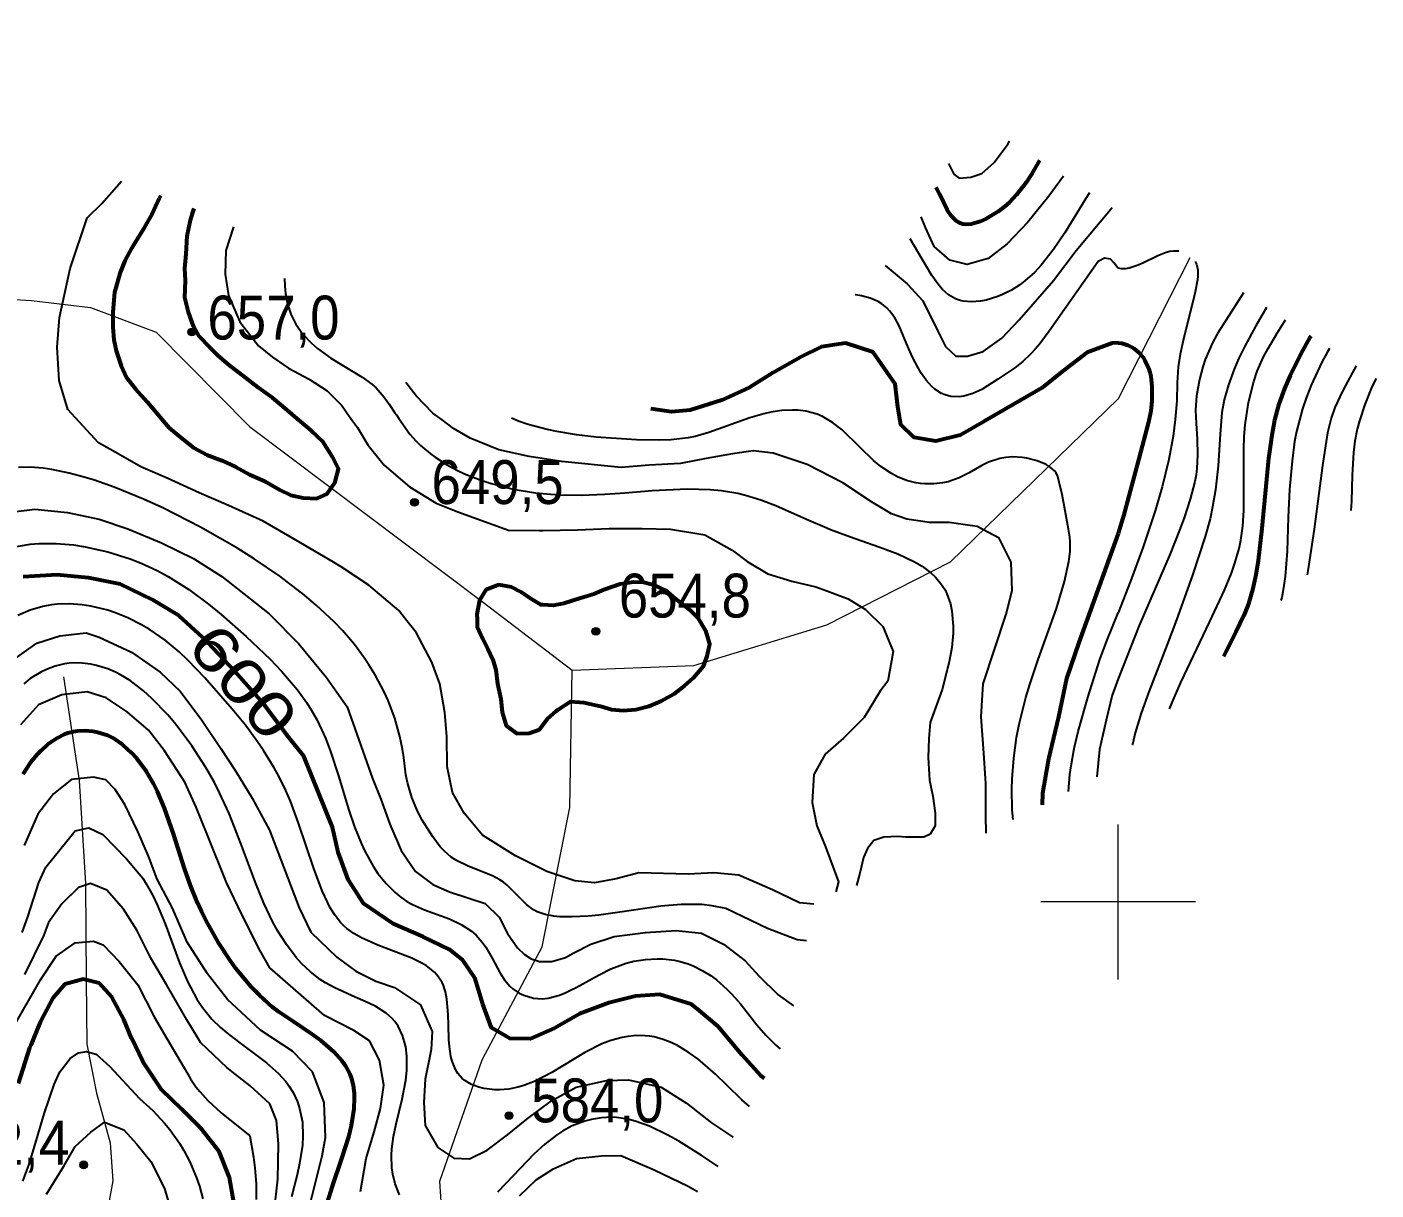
# Model space of a CAD drawing. Header units: metres. Extents: x 545098 to 555652, y 1854398 to 1862642.
# Drawn here: x 553577 to 554100, y 1858888 to 1859339 of the extents above; entities that cross this region are included whole.
import ezdxf
from ezdxf.enums import TextEntityAlignment as Align

# ---------------------------------------------------------------- set-up
doc = ezdxf.new("R2010")
doc.units = ezdxf.units.M
doc.header["$LTSCALE"] = 6.8
for name, color, linetype, lineweight in [('1', 7, 'Continuous', 25), ('2', 7, 'Continuous', 53), ('34', 7, 'Continuous', 13), ('44', 7, 'Continuous', 13), ('5', 7, 'Continuous', 13), ('52', 7, 'Continuous', 13), ('60', 7, 'Continuous', 13)]:
    doc.layers.add(name, color=color, linetype=linetype, lineweight=lineweight)
doc.layers.add('4', color=7, linetype='Continuous')

msp = doc.modelspace()

# ---------------------------------------------------------------- hatches: boundary and pattern name
at = {"layer": '5'}
for points in [[(553642.52, 1859220.97, 1), (553639.52, 1859220.97, 1)], [(553728.8, 1859154.93, 1), (553725.8, 1859154.93, 1)], [(553799.09, 1859104.91, 1), (553796.09, 1859104.91, 1)], [(553765.42, 1858917.15, 1), (553762.42, 1858917.15, 1)], [(553600.58, 1858898.09, 1), (553597.58, 1858898.09, 1)]]:
    msp.add_hatch(color=256, dxfattribs=at).paths.add_polyline_path(points)

# ---------------------------------------------------------------- linework, layer by layer
at = {"layer": '1'}
for points in [[(553934.26, 1859286.33), (553936.36, 1859282.21), (553938.42, 1859280.57), (553942.95, 1859280.93), (553947.18, 1859282.4), (553951.99, 1859286.63), (553957.2, 1859293.76), (553957.95, 1859294.96)], [(553882.06, 1858999.14), (553876.46, 1858999.65), (553866, 1859004.71), (553852.94, 1859010.37), (553843.3, 1859011.29), (553833.4, 1859010.8), (553814.19, 1859011.26), (553805.48, 1859008.94), (553797.01, 1859007.47), (553789.42, 1859008.22), (553778.56, 1859011.85), (553766.43, 1859017.95), (553753.69, 1859025.85), (553746.58, 1859034.4), (553741.98, 1859042.43), (553740, 1859052.48), (553739.78, 1859064.2), (553739.11, 1859073.5), (553737.08, 1859084.6), (553734.07, 1859092.98), (553727.93, 1859104.42), (553723.79, 1859109.69), (553721.24, 1859112.94), (553709.65, 1859122.85), (553698.83, 1859129.91), (553695.97, 1859131.78), (553683.12, 1859139.18), (553668.61, 1859147.61), (553655.17, 1859153.71), (553643.84, 1859158.6), (553631.43, 1859164.33), (553621.3, 1859168.7), (553612.4, 1859173.71), (553604.79, 1859177.96), (553592.9, 1859190.87), (553589.64, 1859202.2), (553588.79, 1859215.1), (553589.74, 1859226.59), (553593.87, 1859245.53), (553600.47, 1859265.29), (553606.11, 1859270.76), (553613.78, 1859279.39)], [(553978.82, 1859281.42), (553973.08, 1859273.58), (553964.95, 1859263.51), (553957.03, 1859255.17), (553949.61, 1859249.49), (553941.49, 1859247.16), (553934.77, 1859248.83), (553928.69, 1859254.08), (553925.31, 1859261.43), (553923.72, 1859265.63)], [(553988.95, 1859274.86), (553987.46, 1859272.7), (553979.32, 1859259.37), (553974.97, 1859252.89), (553970.2, 1859246.86), (553967.59, 1859244.09), (553963.85, 1859240.74), (553961.84, 1859239.23), (553958.65, 1859237.18), (553955.22, 1859235.44), (553953.41, 1859234.7), (553948.9, 1859233.32), (553946.6, 1859232.88), (553943.19, 1859232.61), (553939.93, 1859232.9), (553938.41, 1859233.28), (553936.97, 1859233.82), (553934.32, 1859235.38), (553931.95, 1859237.47), (553930.49, 1859239.11), (553927.79, 1859242.85), (553924.07, 1859249.17), (553919.38, 1859257.11)], [(553909.74, 1859246.74), (553918.19, 1859239.6), (553924.28, 1859233.08), (553930.28, 1859220.99), (553933.14, 1859215.37), (553937.16, 1859211.59), (553941.66, 1859211.54), (553947.64, 1859213.38), (553954.95, 1859218.55), (553961.63, 1859225.69), (553974.94, 1859240.97), (553983.77, 1859252.54), (553997.67, 1859269.2)], [(553657.15, 1859261.8), (553654.14, 1859252.6), (553653.98, 1859243.37), (553655.19, 1859235.11), (553659.64, 1859224.86), (553666.82, 1859215.66), (553672.23, 1859211.23), (553678.51, 1859206.99), (553686.52, 1859202.7), (553693.41, 1859198.11)], [(554000, 1859245.81), (554001.11, 1859245.61), (554002.95, 1859245.63), (554004.21, 1859245.84), (554007.39, 1859246.86), (554009.28, 1859247.67), (554015.32, 1859250.66), (554018.58, 1859251.95), (554020.08, 1859252.29), (554021.61, 1859252.46), (554023.52, 1859252.45)], [(554000, 1859245.81), (553999.9, 1859245.84), (553998.43, 1859247.59), (553997.06, 1859249.17), (553994.71, 1859249.6), (553992.29, 1859248.28), (553973.23, 1859221.24), (553969.6, 1859216.39), (553967.82, 1859214.26), (553966.22, 1859212.52), (553963.05, 1859209.55), (553959.91, 1859207.08), (553953.41, 1859202.69), (553947.11, 1859198.71), (553943.74, 1859197.09), (553940.23, 1859196.03), (553938.41, 1859195.79), (553935.11, 1859195.95), (553932.9, 1859196.55), (553931.52, 1859197.17), (553928.96, 1859198.84), (553927.77, 1859199.88), (553925.59, 1859202.28), (553923.63, 1859205.04), (553922.45, 1859207.02), (553920.33, 1859211.18), (553918.03, 1859216.56), (553915.08, 1859223.39), (553913.4, 1859226.45), (553911.44, 1859229.16), (553910.31, 1859230.36), (553908.41, 1859231.93), (553907.03, 1859232.78), (553903.95, 1859234.12), (553900.57, 1859235.01), (553898.21, 1859235.37), (553898.08, 1859235.38)], [(554029.84, 1859248.35), (554030.38, 1859247.29), (554030.84, 1859245.13), (554030.88, 1859242.67), (554030.74, 1859241.17), (554029.84, 1859236.52), (554028.77, 1859232.16), (554025.42, 1859218.87), (554023.98, 1859212.35), (554023.2, 1859207.44), (554022.91, 1859201.2), (554022.7, 1859194.24), (554022.16, 1859186.98), (554021.34, 1859180.64), (554019.6, 1859171.51), (554017.05, 1859160.88), (554014.34, 1859151.58), (554009.6, 1859137.34), (554004.84, 1859124.43), (554000, 1859112.04)], [(553676.98, 1859241.69), (553677.05, 1859238.68), (553677.35, 1859235.91), (553678.15, 1859231.83), (553679.41, 1859227.93), (553680.23, 1859226.07), (553681.35, 1859224.02), (553684.06, 1859220.19), (553687.31, 1859216.72), (553689.72, 1859214.6), (553694.94, 1859210.79), (553707.04, 1859203.49), (553710.71, 1859200.78), (553712.39, 1859199.26), (553715.59, 1859195.64), (553717.52, 1859193), (553719.7, 1859189.69), (553720.27, 1859188.83), (553721.18, 1859187.45), (553725.52, 1859181.36), (553727.93, 1859178.65), (553729.65, 1859176.95), (553733.34, 1859173.82), (553735.3, 1859172.38), (553739.41, 1859169.74), (553743.72, 1859167.41), (553746.68, 1859166.02), (553752.75, 1859163.6), (553756.97, 1859162.22), (553765.51, 1859160.04), (553774.18, 1859158.61), (553780.03, 1859158.04), (553783.95, 1859157.81), (553791.86, 1859157.7), (553801.05, 1859158.07), (553808.83, 1859158.67), (553819.45, 1859159.48), (553833.04, 1859160.13), (553841.89, 1859159.9), (553846.22, 1859159.5), (553852.6, 1859158.44), (553855.61, 1859157.71), (553861.53, 1859155.88), (553867.4, 1859153.64), (553879.26, 1859148.45), (553887.09, 1859145.06), (553888.55, 1859144.43), (553893.41, 1859142.53), (553898.12, 1859140.85), (553907.69, 1859137.59), (553914.64, 1859134.96), (553921.06, 1859131.91), (553923.99, 1859130.16), (553927.51, 1859127.52), (553929.08, 1859126.05), (553931.17, 1859123.64), (553932.91, 1859120.95), (553933.64, 1859119.49), (553935.01, 1859115.56), (553935.61, 1859112.75), (553936.12, 1859106.96), (553936.07, 1859104.15), (553935.5, 1859098.6)], [(554048.62, 1859236.17), (554045.83, 1859231.87), (554038.51, 1859220.35), (554036.56, 1859216.77), (554033.71, 1859210.31), (554032.77, 1859207.49), (554031.5, 1859202.53), (554030.33, 1859196.24), (554029.98, 1859190.6), (554030.23, 1859185.53), (554030.69, 1859179.54), (554030.74, 1859173.24), (554030.51, 1859168.2), (554030.24, 1859165.58), (554029.78, 1859162.97), (554027.95, 1859156.15), (554025.61, 1859148.92), (554023.84, 1859144.08), (554020.12, 1859134.91), (554008.1, 1859107.13), (554000, 1859086.5)], [(554057.49, 1859230.42), (554053.4, 1859223.39), (554049.11, 1859215.49), (554046.79, 1859210.83), (554044.94, 1859206.61), (554042.72, 1859200.53), (554041.08, 1859194.68), (554040.21, 1859189.7), (554039.48, 1859181.34), (554038.74, 1859169.13), (554037.75, 1859159.79), (554036.62, 1859153.18), (554035.6, 1859148.59), (554033.7, 1859141.73), (554028.8, 1859126.71), (554022.64, 1859109.43), (554019.02, 1859099.81), (554011.84, 1859081.46), (554008.87, 1859073.16), (554006.63, 1859065.62), (554005.53, 1859060.99), (554005.5, 1859060.8)], [(554019.96, 1859074.89), (554021.65, 1859079.09), (554024.33, 1859085.09), (554035.35, 1859108.44), (554041.28, 1859120.85), (554043.99, 1859127.51), (554045.28, 1859131.29), (554046.88, 1859136.99), (554047.55, 1859140.22), (554048.3, 1859145.65), (554048.7, 1859151.82), (554048.77, 1859164.63), (554048.68, 1859175.57), (554048.81, 1859180.4), (554049.17, 1859185), (554050.5, 1859193.66), (554052.54, 1859201.76), (554053.92, 1859205.73), (554056.37, 1859211.31), (554058.09, 1859214.57), (554061.61, 1859220.55), (554064.85, 1859225.65)], [(554081.9, 1859214.59), (554081.12, 1859213.31), (554078.95, 1859209.26), (554074.81, 1859200.37), (554072.98, 1859195.72), (554071.42, 1859191.12), (554069.12, 1859182.42), (554068.37, 1859178.48), (554067.38, 1859171.03), (554066.35, 1859159.88), (554065.88, 1859149.15), (554065.51, 1859136.03), (554064.69, 1859126.2), (554064.09, 1859121.75), (554063.39, 1859117.99), (554063.1, 1859116.93)], [(554092.29, 1859207.86), (554090.78, 1859205.32), (554086.89, 1859198.02), (554083.99, 1859191.72), (554082.53, 1859187.62), (554081.18, 1859181.93), (554079.19, 1859169.19), (554075.93, 1859144.54), (554073.52, 1859128.42), (554073.2, 1859126.77)], [(553948.86, 1859026.62), (553948.77, 1859033.57), (553948.73, 1859045.88), (553948.01, 1859057.7), (553946.87, 1859071.76), (553947.67, 1859084.57), (553956.6, 1859111.55), (553958.89, 1859120.7), (553958.58, 1859131.76), (553953.92, 1859141), (553945.4, 1859145.56), (553934.46, 1859147.06), (553926.87, 1859147.08), (553918.15, 1859148.43), (553912.13, 1859150.42), (553904.41, 1859155.07), (553893.28, 1859162.43), (553879.49, 1859169.55), (553866.34, 1859173.98), (553858.56, 1859174.87), (553850.54, 1859173.78), (553840.4, 1859171.87), (553830.34, 1859170.05), (553818.26, 1859169.38), (553807.44, 1859168.45), (553784.33, 1859170.82), (553771.8, 1859172.71), (553759.99, 1859175.34), (553748.88, 1859179.76), (553742.4, 1859183.57), (553738.05, 1859186.89), (553734.44, 1859189.53), (553734.29, 1859189.69), (553727.95, 1859196.27), (553723.9, 1859201.33)], [(554099.94, 1859202.9), (554099.49, 1859202.06), (554098.05, 1859199.03), (554095.58, 1859192.88), (554093.52, 1859186.52), (554092.68, 1859183.34), (554091.72, 1859178.7), (554091.16, 1859174.29), (554090.75, 1859165.41), (554090.39, 1859155.35), (554090.15, 1859151.72)], [(553693.41, 1859198.11), (553699.13, 1859192.42), (553701.08, 1859189.69), (553703.32, 1859186.55), (553705.16, 1859183.98), (553709.2, 1859177.27), (553715.59, 1859169.29), (553725.37, 1859160.96), (553735.72, 1859154.66), (553744.11, 1859151.23), (553763.78, 1859144.13), (553775.69, 1859144.05), (553777.09, 1859144.07), (553790.51, 1859144.3), (553802.69, 1859144.74), (553808.83, 1859144.78), (553815.48, 1859144.83), (553826.52, 1859144.57), (553839.76, 1859142.27), (553850.47, 1859136.42), (553856.29, 1859131.95), (553864.18, 1859127.16), (553873.56, 1859124.42), (553882.87, 1859122.15), (553887.09, 1859120.58), (553895.4, 1859117.49), (553902.08, 1859113.37), (553908.8, 1859106.73), (553912.77, 1859097.16), (553910.77, 1859085.59), (553907.71, 1859081.73), (553901.55, 1859071.55), (553893.52, 1859063.45), (553886.48, 1859057.33), (553882.01, 1859049.47), (553881.4, 1859038.55), (553883.18, 1859029.54), (553886.65, 1859021.38), (553891.66, 1859007.77), (553890.56, 1859003.87)], [(553968.63, 1859171.08), (553964.63, 1859172.08), (553962.78, 1859172.34), (553959.11, 1859172.52), (553956.49, 1859172.34), (553954.1, 1859171.91), (553949.81, 1859170.44), (553947.21, 1859169.16), (553942.24, 1859166.32), (553938.41, 1859164.38), (553934.16, 1859162.94), (553931.94, 1859162.46), (553928.53, 1859162.05), (553925.11, 1859162.05), (553923.41, 1859162.2), (553921.56, 1859162.5), (553917.94, 1859163.46), (553914.46, 1859164.88), (553912.23, 1859166.05), (553908.01, 1859168.85), (553905.19, 1859171.17), (553899.91, 1859176.27), (553893.01, 1859183.02), (553889.36, 1859185.93), (553885.42, 1859188.26), (553883.31, 1859189.15), (553878.93, 1859190.27), (553875.86, 1859190.62), (553873.78, 1859190.68), (553869.62, 1859190.47), (553865.42, 1859189.84), (553862.67, 1859189.23), (553857.28, 1859187.66), (553841.43, 1859182.01), (553836.11, 1859180.5), (553833.41, 1859179.93), (553826.83, 1859179.14), (553822.37, 1859178.98), (553813.34, 1859179.18), (553797.77, 1859180.18), (553790.05, 1859181.07), (553782.45, 1859182.33), (553778.71, 1859183.13), (553771.39, 1859185.12), (553767.82, 1859186.33), (553764.89, 1859187.52)], [(553879.22, 1858984.92), (553875.61, 1858985.3), (553864.16, 1858989.66), (553848, 1858997.5), (553842.7, 1858998.55), (553838.66, 1858998.96), (553835.99, 1858999.08), (553830.67, 1858999.04), (553822.75, 1858998.38), (553806.85, 1858996.02), (553798.76, 1858994.92), (553794.66, 1858994.51), (553788.41, 1858994.19), (553783.68, 1858994.27), (553781.36, 1858994.49), (553778, 1858995.13), (553774.86, 1858996.24), (553773.41, 1858997.01), (553770.67, 1858999.04), (553765.7, 1859004.07), (553763.16, 1859006.54), (553761.8, 1859007.64), (553760.44, 1859008.58), (553757.52, 1859010.18), (553748.13, 1859013.93), (553743.63, 1859016.06), (553741.55, 1859017.4), (553738.89, 1859019.68), (553737.27, 1859021.42), (553734.35, 1859025.19), (553730.23, 1859031.74), (553728.49, 1859035.16), (553726.29, 1859040.54), (553724.62, 1859046.26), (553723.99, 1859049.26), (553723.21, 1859055.99), (553722.67, 1859059.28), (553721.64, 1859064.13), (553719.63, 1859071.21), (553717.06, 1859078.06), (553715.56, 1859081.41), (553712.19, 1859087.82), (553709.66, 1859091.96), (553707.86, 1859094.65), (553703.99, 1859099.84), (553699.38, 1859105.22), (553696.12, 1859108.63), (553689.26, 1859115.1), (553684.69, 1859118.99), (553675.17, 1859126.29), (553665.22, 1859133.04), (553658.4, 1859137.27), (553644.4, 1859145.24), (553629.78, 1859152.76), (553622.33, 1859156.2), (553610.97, 1859160.84), (553603.25, 1859163.5), (553599.34, 1859164.69), (553593.41, 1859166.27), (553586.8, 1859167.67), (553583.46, 1859168.16), (553578.41, 1859168.54), (553573.9, 1859168.44)], [(553959.31, 1859031.94), (553958.99, 1859035.77), (553958.78, 1859043.74), (553958.9, 1859047.74), (553959.54, 1859055.76), (553960.67, 1859063.73), (553961.68, 1859068.98), (553964.23, 1859079.26), (553965.73, 1859084.25), (553969.07, 1859094.03), (553976.08, 1859113.77), (553979.23, 1859124.26), (553980.95, 1859131.98), (553981.41, 1859135.84), (553981.45, 1859139.63), (553981.27, 1859141.48), (553980.77, 1859144.56), (553979.53, 1859151.6), (553978.35, 1859158.03), (553977.14, 1859162.77), (553976.59, 1859164.98), (553975.92, 1859166.31), (553975.29, 1859167.12), (553973.67, 1859168.6), (553972.17, 1859169.55), (553968.63, 1859171.08)], [(553570.73, 1859151.17), (553580.23, 1859152.27), (553592.85, 1859151.05), (553605.06, 1859148.39), (553616.18, 1859144.7), (553629.28, 1859139.29), (553641.66, 1859133.14), (553652.66, 1859126.18), (553658.77, 1859121.35), (553670.98, 1859111.67), (553682.44, 1859100.12), (553693.25, 1859087.02), (553701.18, 1859075.62), (553711.09, 1859047.9), (553714.22, 1859039.86), (553717.79, 1859030.17), (553722.16, 1859019.99), (553727.67, 1859011.82), (553734.46, 1859006.74), (553740.9, 1859003.98), (553748.37, 1859001.42), (553754.71, 1858999.46), (553760.14, 1858994.14), (553763.32, 1858987.82), (553767.28, 1858982.21), (553769.93, 1858979.57), (553772.57, 1858977.98), (553775.74, 1858976.92), (553780.5, 1858976.92), (553785.79, 1858978.51), (553788.84, 1858980.18), (553795.62, 1858983.58), (553804.73, 1858986.59), (553816.78, 1858988.15), (553828.68, 1858988.96), (553838.51, 1858987.9), (553847.08, 1858983.6), (553855.42, 1858977.14), (553860.74, 1858971.32), (553868.27, 1858964.04), (553874.19, 1858959.72)], [(553571.63, 1859137.55), (553578.41, 1859138.67), (553581.75, 1859138.94), (553588.46, 1859138.98), (553595.17, 1859138.41), (553599.62, 1859137.73), (553608.41, 1859135.75), (553617.16, 1859132.99), (553621.42, 1859131.32), (553627.62, 1859128.47), (553631.79, 1859126.23), (553639.81, 1859121.18), (553647.47, 1859115.5), (553652.42, 1859111.45), (553662.07, 1859102.92), (553671.36, 1859094.08), (553675.77, 1859089.49), (553681.92, 1859082.26), (553685.6, 1859077.18), (553687.29, 1859074.55), (553689.62, 1859070.47), (553692.84, 1859063.55), (553694.67, 1859058.76), (553697.88, 1859048.91), (553701.89, 1859035.62), (553704.09, 1859029.1), (553706.61, 1859022.79), (553708.03, 1859019.73), (553711.28, 1859013.87), (553713.15, 1859011.09), (553716.3, 1859007.14), (553719.64, 1859003.76), (553721.45, 1859002.23), (553724.35, 1859000.2), (553726.56, 1858998.97), (553731.2, 1858996.95), (553740.81, 1858993.45), (553745.42, 1858991.27), (553749.39, 1858988.63), (553751.19, 1858987.07), (553753.59, 1858984.43), (553754.99, 1858982.45), (553757.41, 1858978.19), (553760.46, 1858972.43), (553762.21, 1858969.75), (553764.27, 1858967.37), (553765.46, 1858966.31), (553767.9, 1858964.7)], [(553706.74, 1858986.07), (553703.8, 1858987.74), (553701.12, 1858989.67), (553699.9, 1858990.74), (553698.68, 1858991.99), (553696.5, 1858994.74), (553694.64, 1858997.76), (553691.58, 1859004.26), (553688.26, 1859013.01), (553682.41, 1859030.52), (553679.22, 1859039.07), (553677.41, 1859043.25), (553674.8, 1859048.55), (553672.9, 1859052.02), (553668.73, 1859058.77), (553666.5, 1859062.08), (553661.75, 1859068.53), (553656.7, 1859074.81), (553646.03, 1859086.87), (553639.46, 1859093.7), (553636.04, 1859096.95), (553630.64, 1859101.49), (553624.51, 1859105.72), (553621.29, 1859107.61), (553616.27, 1859110.11), (553611.07, 1859112.2), (553608.41, 1859113.08), (553601.82, 1859114.71), (553598.47, 1859115.22), (553593.41, 1859115.56), (553588.9, 1859115.39), (553586.66, 1859115.14), (553583.32, 1859114.53), (553578.41, 1859113.13), (553573.52, 1859111.05)], [(553980.8, 1859042.88), (553981.33, 1859049.41), (553981.79, 1859052.77), (553983.01, 1859059.46), (553984.55, 1859066.11), (553988.24, 1859079.26), (553992.94, 1859094.01), (553995.56, 1859101.27), (554000, 1859112.04)], [(553571.97, 1859093.95), (553580.94, 1859100.29), (553589.82, 1859103.2), (553600.12, 1859104.39), (553605.05, 1859102.68), (553617.64, 1859096.8), (553628.74, 1859089.04), (553636.52, 1859081.7), (553644.84, 1859070.44), (553652.23, 1859059.47), (553657.96, 1859050.84), (553664.33, 1859040.24), (553671.07, 1859027.89), (553682.56, 1858997.74), (553687.17, 1858988.25), (553697.25, 1858978.65), (553704.58, 1858973.14), (553712.36, 1858969.31), (553719.49, 1858966.88), (553726.98, 1858961.92), (553729.66, 1858960.15), (553734.13, 1858949.74), (553733.78, 1858942.85), (553731.46, 1858931.24), (553730.88, 1858922.2), (553731.42, 1858913.3), (553736.4, 1858904.82), (553742.6, 1858900.65), (553748.57, 1858900.44), (553755.45, 1858903.77), (553763.33, 1858909.66), (553770.85, 1858915.83), (553780.38, 1858922.89), (553789.97, 1858928.16), (553801.73, 1858930.83)], [(553935.5, 1859098.6), (553934.46, 1859093.14), (553931.77, 1859082.36), (553927.15, 1859069.61), (553926.6, 1859063.33), (553926.33, 1859055.97), (553926.88, 1859047.24), (553928.24, 1859040.96), (553929.06, 1859034.41), (553929.06, 1859029.5), (553927.15, 1859026.23), (553924.7, 1859025.14), (553917.61, 1859025.14), (553914.61, 1859025.41), (553909.15, 1859025.14), (553905.34, 1859023.77), (553902.88, 1859020.77), (553901.25, 1859017.22), (553899.88, 1859011.22), (553898.66, 1859006.35)], [(553622.29, 1859081.86), (553617.06, 1859085.81), (553613.34, 1859088.06), (553611.41, 1859089.04), (553608.41, 1859090.33), (553604.09, 1859091.69), (553601.87, 1859092.17), (553598.5, 1859092.6), (553595.1, 1859092.66), (553593.41, 1859092.53), (553591.62, 1859092.28), (553588.1, 1859091.44), (553584.69, 1859090.18), (553582.51, 1859089.13), (553578.41, 1859086.57), (553575.92, 1859084.56)], [(554000, 1859086.5), (553997.63, 1859080.15), (553995.36, 1859070.5), (553992.77, 1859059.11), (553991.79, 1859048.48)], [(553706.32, 1858887.69), (553708.59, 1858900.52), (553711.7, 1858910.91), (553714.16, 1858919.92), (553715.39, 1858929.03), (553713.79, 1858938.64), (553709.81, 1858946.17), (553703.73, 1858950.11), (553692.44, 1858955.98), (553671.29, 1858974.48), (553667.32, 1858981.28), (553660.33, 1858995.15), (553654.4, 1859007.59), (553647.14, 1859025.91), (553642.7, 1859036.73), (553638.31, 1859046.5), (553630.46, 1859058.56), (553624.23, 1859066.56), (553615.9, 1859073.75), (553607.76, 1859079.17), (553600.49, 1859081.42), (553590.67, 1859080.28), (553581.58, 1859076.37), (553574.64, 1859068.72)], [(553721.54, 1858886.43), (553719.84, 1858890.69), (553718.91, 1858894.43), (553718.55, 1858896.9), (553718.39, 1858901.81), (553718.54, 1858904.24), (553719.2, 1858909.09), (553720.2, 1858913.93), (553722.56, 1858923.59), (553723.97, 1858930.91), (553724.36, 1858934.6), (553724.36, 1858940.21), (553723.89, 1858943.87), (553723.49, 1858945.66), (553722.69, 1858948.26), (553720.97, 1858951.81), (553719.62, 1858953.68), (553718.59, 1858954.82), (553716.29, 1858956.85), (553712.3, 1858959.44), (553709.37, 1858960.94), (553703.15, 1858963.67), (553696.11, 1858966.82), (553692.78, 1858968.63), (553690.74, 1858969.94), (553686.96, 1858972.86), (553683.54, 1858976.14), (553681.44, 1858978.49), (553677.64, 1858983.49), (553674.37, 1858988.66), (553672.41, 1858992.23), (553668.89, 1858999.59), (553665.77, 1859007.2), (553660.05, 1859022.72), (553655.53, 1859034.26), (553651.79, 1859042.37), (553649.75, 1859046.33), (553646.47, 1859052.15), (553641.03, 1859060.59), (553634.95, 1859068.64), (553631.67, 1859072.52), (553625.56, 1859078.92), (553622.29, 1859081.86)], [(553685.61, 1858877.79), (553691.49, 1858901.63), (553692.8, 1858908.63), (553692.36, 1858922.28), (553687.72, 1858934.14), (553680.02, 1858942.14), (553672.54, 1858947.09), (553667.65, 1858950.33), (553654.79, 1858962.13), (553647.1, 1858972.16), (553639.24, 1858984.38), (553633.54, 1858997.58), (553627.59, 1859008.8), (553624.27, 1859017.71), (553620.06, 1859027.34), (553615.03, 1859037.78), (553611.33, 1859043.6), (553607.63, 1859047.3), (553602.87, 1859048.36), (553594.32, 1859047.43), (553587.37, 1859041.98), (553581.36, 1859034.02), (553576.09, 1859021.83)], [(553575.21, 1858988.12), (553577.44, 1858994.26), (553581.77, 1859007.61), (553584.37, 1859013.45), (553595.74, 1859027.55), (553601.13, 1859028.79), (553606.57, 1859026.14), (553615.71, 1859016.78), (553621.96, 1859009.27), (553623.37, 1859007.08), (553625.9, 1859002.5), (553627.61, 1858998.92), (553630.66, 1858991.53), (553636.26, 1858976.44), (553639.36, 1858969.14), (553643, 1858962.26), (553645.11, 1858959.05), (553648.73, 1858954.58), (553652.1, 1858951.3), (553654.52, 1858949.25), (553657.36, 1858947.09), (553659.64, 1858945.35), (553669.98, 1858937.66), (553674.65, 1858933.45), (553677.39, 1858930.37), (553678.62, 1858928.72), (553680.25, 1858926.09), (553681.92, 1858922.48), (553682.78, 1858919.95), (553683.85, 1858914.69), (553684.09, 1858909.31), (553683.85, 1858905.73), (553682.76, 1858898.61), (553681.84, 1858894.26), (553679.7, 1858885.68)], [(553672.97, 1858879.91), (553674.36, 1858892.55), (553674.65, 1858906.2), (553673.84, 1858915.32), (553671.21, 1858921.79), (553663.64, 1858928.66), (553654.68, 1858935.68), (553644.4, 1858945.51), (553643.44, 1858947.09), (553639.06, 1858954.27), (553631.3, 1858967.72), (553625.11, 1858978.17), (553619.76, 1858989.13), (553614.5, 1858997.25), (553608.02, 1859004.57), (553601.76, 1859007.19), (553597.05, 1859005.66), (553590.69, 1858999.3), (553585.5, 1858992.01), (553583.58, 1858986.81), (553576.1, 1858971.83)], [(553571.66, 1858951.11), (553582.35, 1858969.87), (553588.46, 1858978.98), (553595.85, 1858984.14), (553602.95, 1858984.76), (553606.6, 1858983.34), (553612.87, 1858976.9), (553620.06, 1858967.91), (553626.41, 1858955.53), (553631.37, 1858947.09), (553638.1, 1858935.65), (553640.53, 1858931.38), (553642.6, 1858928.39), (553644.08, 1858926.53), (553647.25, 1858923.04), (553652.42, 1858918.26), (553663.53, 1858909.38), (553664.94, 1858901.07), (553665.46, 1858896.93), (553665.92, 1858890.73), (553665.91, 1858884.59)], [(553857.13, 1858920.66), (553854.18, 1858923.35), (553848.38, 1858928.97), (553844.01, 1858933.18), (553837.12, 1858939.14), (553833.41, 1858941.81), (553829.22, 1858944.31), (553827.03, 1858945.38), (553823.66, 1858946.72), (553820.18, 1858947.67), (553818.41, 1858947.97), (553816.75, 1858948.15), (553813.39, 1858948.2), (553810.03, 1858947.88), (553807.8, 1858947.47), (553803.41, 1858946.26), (553799.96, 1858944.94), (553793.33, 1858941.61), (553789.02, 1858939.08), (553780.52, 1858933.94), (553774.06, 1858930.57), (553769.63, 1858928.82), (553767.35, 1858928.14), (553763.87, 1858927.44), (553760.26, 1858927.16), (553758.41, 1858927.19), (553754.28, 1858927.72), (553752.25, 1858928.22), (553749.39, 1858929.29), (553746.86, 1858930.74), (553745.77, 1858931.62), (553744.06, 1858933.56), (553743.16, 1858935.03), (553741.86, 1858938.33), (553741.42, 1858940.14), (553740.86, 1858943.99), (553740.67, 1858946.69), (553740.51, 1858952.24), (553740.4, 1858956.4), (553739.9, 1858962.37), (553739.35, 1858965.13), (553739.1, 1858965.9), (553738.53, 1858967.67), (553737.99, 1858968.84), (553736.4, 1858971.29), (553735.09, 1858972.73), (553731.95, 1858975.23), (553730.17, 1858976.31), (553726.26, 1858978.25), (553713.14, 1858983.24), (553706.74, 1858986.07)], [(553767.9, 1858964.7), (553769.68, 1858963.85), (553773.41, 1858962.75), (553776.81, 1858962.51), (553779.05, 1858962.71), (553783.46, 1858963.85), (553785.65, 1858964.71), (553788.07, 1858965.9), (553790.01, 1858966.85), (553798.85, 1858971.8), (553803.41, 1858974.07), (553809.3, 1858976.24), (553812.3, 1858977.01), (553816.83, 1858977.76), (553821.36, 1858978), (553823.61, 1858977.94), (553828.04, 1858977.4), (553830.22, 1858976.93), (553833.41, 1858975.96), (553835.26, 1858975.23), (553838.84, 1858973.47), (553842.24, 1858971.35), (553844.4, 1858969.76), (553848.41, 1858966.23), (553850.21, 1858964.37), (553853.59, 1858960.46), (553860.02, 1858952.32), (553863.41, 1858948.33), (553867.29, 1858944.44), (553869, 1858943.02)], [(553575.56, 1858891.71), (553577.85, 1858897.96), (553578.58, 1858900.41), (553583.91, 1858918.26), (553587.67, 1858929.26), (553589.81, 1858934.14), (553593.88, 1858939.38), (553597.06, 1858941.5), (553600.23, 1858942.03), (553603.93, 1858940.97), (553609.22, 1858936.21), (553620.68, 1858923.81), (553625.85, 1858919.13), (553630.43, 1858914.28), (553632.51, 1858911.76), (553636.26, 1858906.46), (553637.95, 1858903.67), (553640.25, 1858899.26), (553642.86, 1858893.07), (553643.96, 1858889.83), (553645.28, 1858884.86)], [(553801.73, 1858930.83), (553810.19, 1858931), (553822.91, 1858928.24), (553832.69, 1858921.95), (553836.98, 1858918.62), (553842.46, 1858914.36), (553850.59, 1858908.94), (553850.84, 1858908.81)], [(553845.03, 1858897.47), (553838.37, 1858901.85), (553829.71, 1858907.27), (553825.27, 1858909.75), (553818.41, 1858913.03), (553812.84, 1858915.06), (553809.99, 1858915.81), (553805.63, 1858916.47), (553803.67, 1858916.56), (553799.75, 1858916.37), (553795.85, 1858915.71), (553793.3, 1858915.04), (553788.41, 1858913.16), (553784.65, 1858911.14), (553782.29, 1858909.59), (553777.81, 1858906.1), (553773.6, 1858902.19), (553765.56, 1858893.78), (553759.45, 1858887.54)], [(553584.73, 1858886.66), (553591.46, 1858897.56), (553595.79, 1858905.24), (553601.81, 1858910.82), (553607.17, 1858914.63), (553614.61, 1858911.66), (553619.74, 1858906.14), (553625.18, 1858899.35), (553630.38, 1858888.94), (553633.36, 1858878.69)], [(553836.98, 1858887.67), (553833.41, 1858889.64), (553820.19, 1858896.02), (553807.22, 1858901.61), (553799.82, 1858901.48), (553790.07, 1858900.43), (553780.77, 1858896.25), (553774.31, 1858892.16), (553767.82, 1858885.9)]]:
    msp.add_lwpolyline(points, dxfattribs=at)
at = {"layer": '2'}
for points in [[(553969.56, 1859287.43), (553966.6, 1859282.32), (553964.42, 1859278.95), (553960.67, 1859274.1), (553957.73, 1859271.07), (553956.09, 1859269.63), (553953.41, 1859267.57), (553948.89, 1859264.83), (553946.52, 1859263.78), (553943.05, 1859262.81), (553940.86, 1859262.7), (553939.84, 1859262.82), (553938.41, 1859263.28), (553937.31, 1859263.93), (553935.39, 1859265.85), (553933.75, 1859268.39), (553930.94, 1859274.26), (553929.53, 1859277.03)], [(553628.84, 1859273.74), (553628.41, 1859272.74), (553625.53, 1859266.55), (553625.51, 1859266.51), (553622.48, 1859261.37), (553620.35, 1859257.81), (553617.74, 1859253.63), (553615.07, 1859248.53), (553613.23, 1859244.09), (553611.07, 1859236.3), (553610.36, 1859228.69), (553610.35, 1859222.82), (553610.77, 1859217.92), (553611.66, 1859213.63), (553613.66, 1859207.82), (553615.68, 1859203.3), (553619.15, 1859198.96), (553623.64, 1859193.83), (553628.12, 1859188.69), (553629.93, 1859186.55), (553632.2, 1859183.87), (553636.71, 1859180.03), (553641.78, 1859176.07), (553646.88, 1859173.39), (553652.66, 1859171.17), (553657.91, 1859168.7), (553663.42, 1859165.71), (553669.24, 1859163.12), (553675.15, 1859159.81), (553679.44, 1859157.77), (553684.15, 1859156.7), (553689.51, 1859156.44), (553693.51, 1859158.22), (553696.47, 1859162.44), (553697.81, 1859167.92), (553695.59, 1859172.6), (553691.74, 1859178.55), (553687.39, 1859182.6), (553683.08, 1859186.29), (553682.77, 1859186.55), (553677.96, 1859190.61), (553672.24, 1859195.41), (553666.8, 1859199.32), (553661.52, 1859203.44), (553655.64, 1859208.04), (553650.93, 1859212.04), (553648, 1859214.98), (553643.8, 1859219.24), (553641.67, 1859223.19), (553639.71, 1859228.64), (553638.28, 1859234.33), (553638.56, 1859240.97), (553638.34, 1859245.71), (553638.76, 1859251.27), (553639.2, 1859258.11), (553640.46, 1859264.32), (553641.18, 1859266.55), (553641.92, 1859268.83)], [(554000, 1859216.81), (553997.62, 1859216.59), (553987.95, 1859213.05), (553978.52, 1859205.76), (553970.54, 1859199.37), (553948.23, 1859186.34), (553938.74, 1859181), (553929.4, 1859178.61), (553920.91, 1859180.07), (553915.84, 1859185.11), (553914.64, 1859191.9), (553913.59, 1859200.91), (553905, 1859213.13), (553894.32, 1859216.62), (553885.02, 1859215.21), (553876.92, 1859211.26), (553866.12, 1859205.19), (553857.08, 1859199.49), (553846.47, 1859194.59), (553834.13, 1859190.63), (553826.94, 1859190.04), (553818.95, 1859191.12)], [(554000, 1859216.81), (554001.43, 1859216.62), (554003.76, 1859215.83), (554005.02, 1859215.23), (554006.17, 1859214.52), (554008.12, 1859212.94), (554009.68, 1859211.18), (554010.4, 1859210.04), (554011.74, 1859207.07), (554012.28, 1859205.43), (554012.66, 1859203.81), (554013.09, 1859199.95), (554013.11, 1859194.18), (554012.68, 1859190.45), (554011.75, 1859186), (554007.99, 1859171.75), (554002.19, 1859150.05), (554000, 1859142.79)], [(554074.62, 1859219.31), (554074.35, 1859218.88), (554070.67, 1859212.27), (554066.62, 1859204.14), (554064.42, 1859199.06), (554062.33, 1859192.98), (554060.64, 1859186.74), (554059.53, 1859180.91), (554058.32, 1859171.89), (554057.23, 1859161.12), (554055.69, 1859144.81), (554054.29, 1859132.42), (554053.41, 1859126.77), (554052.1, 1859120.96), (554050.5, 1859115.57), (554048.72, 1859111.06), (554045.67, 1859104.57), (554041.76, 1859097.03), (554040.78, 1859095.18)], [(554000, 1859142.79), (553984.78, 1859100.54), (553980.03, 1859086.62), (553976.94, 1859071.82), (553972.96, 1859055.54), (553970.75, 1859042.23), (553970.52, 1859037.64)], [(553862.92, 1858931.58), (553861.55, 1858932.59), (553854.33, 1858940.64), (553844.98, 1858951.71), (553836.98, 1858958.38), (553834.59, 1858960.37), (553822.41, 1858964.18), (553812.94, 1858963.49), (553802.56, 1858960.9), (553791.31, 1858956.65), (553781.6, 1858951.04), (553772.12, 1858947), (553764.28, 1858947.07), (553757.13, 1858951.14), (553753.77, 1858960.37), (553752.11, 1858965.9), (553750.71, 1858970.54), (553746.08, 1858977.42), (553740.87, 1858981.55), (553730.6, 1858986.47), (553719.09, 1858991.5), (553707.67, 1858999.22), (553701.59, 1859008.71), (553697.68, 1859019.27), (553695.57, 1859028.97), (553684.47, 1859056.47), (553678.56, 1859063.78), (553668.73, 1859076.83), (553657.65, 1859089.41), (553645.18, 1859102.64), (553636.07, 1859110.88), (553625.8, 1859117.11), (553613.27, 1859123.24), (553600.91, 1859125.72), (553588.79, 1859126.84), (553575.59, 1859126.05)], [(553655.7, 1858977.56), (553651.21, 1858984.38), (553647.17, 1858991.47), (553644.73, 1858996.33), (553643.22, 1858999.63), (553640.49, 1859006.34), (553638.18, 1859012.99), (553633.96, 1859026.43), (553630.48, 1859036.38), (553627.7, 1859042.82), (553626.11, 1859045.96), (553623.41, 1859050.54), (553619.76, 1859055.56), (553617.69, 1859057.87), (553614.28, 1859060.96), (553610.47, 1859063.49), (553608.41, 1859064.49), (553604.6, 1859065.75), (553602.62, 1859066.14), (553599.62, 1859066.4), (553596.64, 1859066.26), (553595.18, 1859066.02), (553592.97, 1859065.44), (553591.53, 1859064.91), (553588.78, 1859063.56), (553584.93, 1859060.88), (553582.58, 1859058.75), (553581.1, 1859057.21), (553578.41, 1859053.92), (553575.51, 1859049.52)], [(553693.74, 1858883.95), (553695.37, 1858889.43), (553699.2, 1858900.54), (553701.87, 1858909.01), (553702.92, 1858913.29), (553703.93, 1858919.77), (553704.11, 1858923.88), (553704.02, 1858925.91), (553703.63, 1858928.91), (553702.88, 1858931.8), (553702.35, 1858933.19), (553700.68, 1858936.34), (553699.3, 1858938.31), (553696.07, 1858941.92), (553691.11, 1858946.22), (553687.58, 1858948.78), (553680.31, 1858953.6), (553674.92, 1858957.29), (553672.33, 1858959.26), (553667.19, 1858963.82), (553664, 1858967.14), (553658.12, 1858974.26), (553655.7, 1858977.56)], [(553657.34, 1858883.61), (553655.67, 1858893.12), (553651.56, 1858903.24), (553644.55, 1858912.3), (553637.07, 1858919.83), (553629.2, 1858927.24), (553622.06, 1858938.15), (553617.71, 1858947.09), (553617.67, 1858947.18), (553614.63, 1858954.42), (553609.95, 1858963.09), (553605.16, 1858968.49), (553598.95, 1858970.05), (553591.83, 1858968.08), (553587.15, 1858962.73), (553582.28, 1858953.43), (553579.66, 1858947.09), (553578.58, 1858944.47), (553578.14, 1858943.41), (553573.7, 1858929.68)]]:
    msp.add_lwpolyline(points, dxfattribs=at)
msp.add_lwpolyline([(553782.26, 1859073.91), (553783.04, 1859074.59), (553787.79, 1859077.75), (553792.99, 1859077.29), (553799.4, 1859075.87), (553803.59, 1859074.56), (553808.22, 1859074.21), (553813.12, 1859074.63), (553818.09, 1859075.97), (553822.97, 1859078.04), (553827.97, 1859080.68), (553832, 1859083.74), (553835.46, 1859086.92), (553839.3, 1859091.43), (553840.67, 1859095.26), (553841.74, 1859099.98), (553840.19, 1859105.11), (553837.4, 1859109.9), (553834.26, 1859113), (553828.48, 1859117.52), (553824.68, 1859120.81), (553820.6, 1859122.69), (553816.24, 1859123.81), (553812.18, 1859124.04), (553808.83, 1859123.51), (553806.96, 1859123.21), (553800.63, 1859120.97), (553796.79, 1859119.39), (553791.66, 1859117.84), (553785.13, 1859115.76), (553781.2, 1859114.91), (553777.09, 1859115.16), (553776.21, 1859115.21), (553772.44, 1859117.5), (553768.63, 1859120.15), (553764.91, 1859122.07), (553760.03, 1859122.94), (553754.95, 1859121.03), (553752.5, 1859117.06), (553751.52, 1859111.62), (553751.54, 1859109.69), (553751.58, 1859106.67), (553753.6, 1859102.15), (553755.74, 1859098.2), (553757.72, 1859094.04), (553758.78, 1859089.95), (553759.44, 1859084.53), (553760.72, 1859078.63), (553761.34, 1859073.57), (553762.89, 1859068.44), (553766.95, 1859065.28), (553771.69, 1859065.49), (553775.74, 1859066.91), (553778.91, 1859070.97)], close=True, dxfattribs=at)
at = {"layer": '34'}
msp.add_lwpolyline([(553591.32, 1859087.25), (553597.37, 1859047.05), (553599.81, 1859007.22), (553600.04, 1858969.51), (553600.34, 1858944.85), (553604.11, 1858925.92), (553609.32, 1858906.57), (553610.44, 1858891.88), (553607.27, 1858874.91)], dxfattribs=at)
at = {"layer": '44'}
msp.add_line((554027.82, 1859249.66), (554000, 1859195.07), dxfattribs=at)
for points in [[(553788.44, 1859089.89), (553835.58, 1859091.63), (553887.09, 1859107.38), (553935.09, 1859131.82), (554000, 1859195.07)], [(553673.79, 1858507.12), (553687.4, 1858517.85), (553703.44, 1858533.34), (553726.55, 1858561.51), (553741.24, 1858623.36), (553752.59, 1858729.93), (553742.99, 1858802.43), (553737.16, 1858891.8), (553753.52, 1858938.77), (553776.77, 1858982.57), (553787.56, 1859036.6), (553788.44, 1859089.89)]]:
    msp.add_lwpolyline(points, dxfattribs=at)
at = {"layer": '5'}
for centre in [(553641.02, 1859220.97), (553727.3, 1859154.93), (553797.59, 1859104.91), (553763.92, 1858917.15), (553599.08, 1858898.09)]:
    msp.add_circle(centre, 1.5, dxfattribs=at)
at = {"layer": '52'}
msp.add_lwpolyline([(553320.45, 1859339.22), (553326.25, 1859337.33), (553344.33, 1859324.56), (553376.16, 1859265.12), (553412.85, 1859214.55), (553436.79, 1859198.58), (553522.96, 1859229.99), (553552.75, 1859234.78), (553578.82, 1859233.18), (553601.69, 1859230.52), (553627.22, 1859220.94), (553663.33, 1859184.32), (553754, 1859116.12), (553788.44, 1859089.89)], dxfattribs=at)
at = {"layer": '60'}
for p, q in [((554000, 1858970), (554000, 1859030)), ((554030, 1859000), (553970, 1859000))]:
    msp.add_line(p, q, dxfattribs=at)

# ---------------------------------------------------------------- texts
at = {"layer": '4', "width": 1.3}
msp.add_text('600', height=17, rotation=310.397, dxfattribs=at).set_placement((553654.47, 1859079.87), align=Align.CENTER)
at = {"layer": '5'}
for s, width, p in [('657,0', 0.9, (553672.65, 1859218.05)), ('649,5', 0.9, (553759.51, 1859154.28)), ('654,8', 0.9, (553832.09, 1859110.27)), ('584,0', 0.9, (553798.16, 1858914.56)), ('472,4', 0.95, (553566.69, 1858898.17))]:
    msp.add_text(s, height=17, dxfattribs=dict(at, width=width)).set_placement(p, align=Align.CENTER)

doc.saveas('drawing.dxf')
